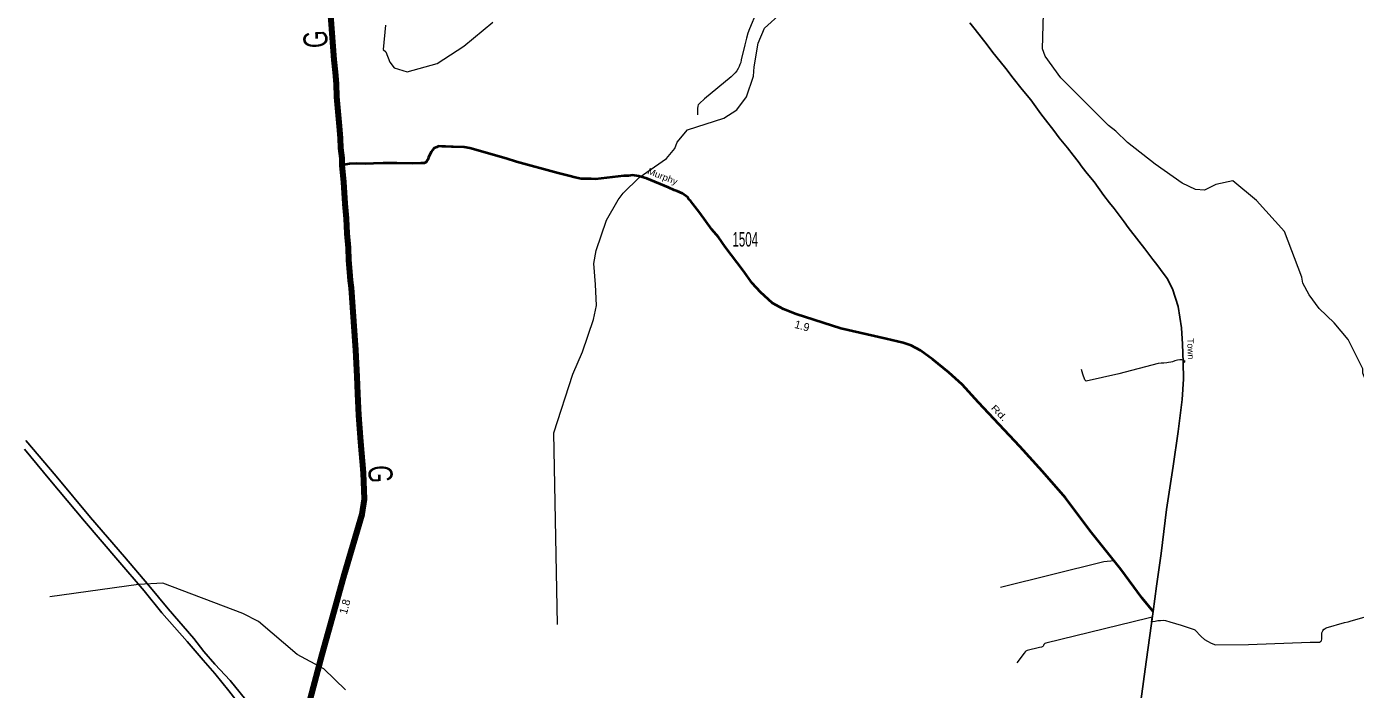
# Model space of a CAD drawing. Extents: x 676362 to 747233, y 58102 to 109454.
# Drawn here: x 707774 to 711924, y 96370 to 98440 of the extents above; entities that cross this region are included whole.
import ezdxf
from ezdxf.enums import TextEntityAlignment as Align

# ---------------------------------------------------------------- set-up
doc = ezdxf.new("R2010")
doc.units = 0
doc.header["$LTSCALE"] = 10
doc.linetypes.add('DASH_DOUBLE_DOT', pattern=[9.2, 5, -1.2, 0.3, -1.2, 0.3, -1.2])
for name, color, linetype, lineweight in [('11', 7, 'Continuous', 40), ('17', 7, 'Continuous', 40), ('27', 7, 'Continuous', 25), ('28', 7, 'Continuous', 120), ('32', 7, 'Continuous', 25), ('35', 7, 'Continuous', 13), ('59', 7, 'DASH_DOUBLE_DOT', 13), ('8', 7, 'Continuous', 25)]:
    doc.layers.add(name, color=color, linetype=linetype, lineweight=lineweight)
doc.layers.add('22', color=7, linetype='Continuous')

msp = doc.modelspace()

# ---------------------------------------------------------------- linework, layer by layer
at = {"layer": '27'}
for points in [[(708609.9, 96154.93), (708570.79, 96203.19), (708548.63, 96229.93), (708473.03, 96320.92), (708410.46, 96397.55), (708362.23, 96449.07), (708327.68, 96488.21), (708296.4, 96528.64), (708216.88, 96621.58), (708156.27, 96694.95), (708080.66, 96783.98), (707974.43, 96906.27), (707866.88, 97035.73), (707771.73, 97146.93)], [(707767.82, 97120.19), (707846.68, 97024.64), (707955.52, 96895.83), (708059.81, 96773.54), (708141.93, 96678), (708197.33, 96609.19), (708276.19, 96519.84), (708326.38, 96460.81), (708362.23, 96419.72), (708406.55, 96365.59), (708445.65, 96314.72), (708490.62, 96266.78), (708547.98, 96198.63), (708602.73, 96132.1)]]:
    msp.add_lwpolyline(points, dxfattribs=at)
at = {"layer": '28'}
for points in [[(708760.02, 98007.24), (708760.37, 98028.66), (708756.03, 98059.59), (708754.77, 98091.25), (708752.09, 98128.35), (708742.94, 98220.01), (708741.91, 98260.78), (708738.66, 98297.26), (708735.33, 98335.54), (708731.78, 98376.91), (708726.06, 98460.21), (708721.84, 98505.75), (708717.11, 98561.68), (708713.52, 98606.65), (708710.62, 98649.24), (708707.96, 98685.75), (708702.05, 98756.23), (708698.27, 98790.79), (708697.28, 98815.76), (708696.06, 98846.22), (708695.7, 98855.3)], [(708660.76, 96341.62), (708697.8, 96479.03), (708730.2, 96594.56), (708767.33, 96729.57), (708822.17, 96917.21), (708830.2, 96964.24), (708827.02, 97046.54), (708818.69, 97142.73), (708812.44, 97226.71), (708808.69, 97293.08), (708806.35, 97346.7), (708803.15, 97429.6), (708793.23, 97563.04), (708789.59, 97624.21), (708785.89, 97646.77), (708783.6, 97674.08), (708780.95, 97710.59), (708780.02, 97748.96), (708775.82, 97793.91), (708773.38, 97840.12), (708769.64, 97886.29), (708765.17, 97953.23), (708760.02, 98007.24)]]:
    msp.add_lwpolyline(points, dxfattribs=at)
at = {"layer": '32'}
for points in [[(710719.74, 98451.3), (710736.99, 98430.08), (710755.64, 98406.42), (710773.71, 98382.13), (710791.73, 98359.04), (710814.77, 98330.65), (710832.77, 98308.27), (710855.88, 98278.08), (710883.48, 98243.17), (710910.38, 98210.73), (710942.01, 98167.48), (710956.77, 98148.56), (710981.92, 98114.76), (710999.34, 98091.74), (711024.9, 98060.45), (711042.9, 98037.97), (711058.3, 98017.87), (711071.22, 98000.08), (711086.7, 97980.6), (711107.84, 97954.53), (711138.72, 97912.55), (711156.15, 97889.44), (711170.88, 97871.12), (711201.85, 97829.64), (711214.73, 97812.45), (711248.14, 97769.87), (711266.11, 97745.68), (711291.84, 97712.5), (711304.05, 97697.18), (711315.7, 97681.14), (711336.47, 97652.46), (711352.93, 97620.41), (711370.51, 97565.69), (711380.96, 97499.39), (711384.4, 97448.21), (711386.23, 97392.17), (711387.35, 97339.1), (711383.1, 97275.11), (711370.66, 97175.68), (711354.68, 97067.01), (711334.68, 96931.47), (711317.12, 96794.84), (711303.5, 96692.26), (711292.06, 96612.98)], [(711164.07, 95500.05), (711160.84, 95583.55), (711160.71, 95662.17), (711163.16, 95708.48), (711181.55, 95829.35), (711204.36, 95989.9), (711232.36, 96180.88), (711254.01, 96332.88), (711271.1, 96456.1), (711292.06, 96612.98)]]:
    msp.add_lwpolyline(points, dxfattribs=at)
at = {"layer": '32', "lineweight": 40}
for points in [[(709106.68, 98064.08), (709101.04, 98064.15), (709082.72, 98064.62), (709071.7, 98064.88), (709061.27, 98065.66), (709055.25, 98063.52), (709047.48, 98060.21), (709041.63, 98053.88), (709037.66, 98048.22), (709029.75, 98030.8), (709027.62, 98024.01), (709022.44, 98015.9), (709015.85, 98013.24), (709005.46, 98012.82), (708979.87, 98012.4), (708930.44, 98012.83), (708888.42, 98013.06), (708857.96, 98011.84), (708832.97, 98011.45), (708804.94, 98012.13), (708782.97, 98011.25), (708760.02, 98007.24)], [(711292.06, 96612.98), (711258.19, 96654.65), (711191.45, 96745.41), (711095.85, 96865.14), (711019.23, 96968.01), (710946.54, 97050.14), (710876.21, 97128.16), (710747.49, 97265.76), (710695.84, 97321.92), (710654.61, 97359.99), (710605.01, 97400.02), (710566.06, 97428.48), (710536.73, 97444.11), (710511.72, 97451.82), (710458.59, 97464.7), (710316.87, 97496.86), (710177.46, 97541.22), (710137.71, 97557.24), (710103.34, 97576.37), (710065.89, 97610.19), (710040.57, 97637.99), (710012.17, 97677.97), (709955.53, 97751.33), (709934.82, 97781.61), (709914.32, 97806.4), (709876.86, 97857.92), (709847.97, 97895.18), (709842.88, 97899.88), (709838.42, 97906.4), (709823.25, 97918), (709805.94, 97925.81), (709796.6, 97929.14), (709779.26, 97937.55), (709711.66, 97964.77), (709686.35, 97972.26), (709666.73, 97975.18), (709654, 97973.47), (709639.99, 97973.51), (709550.78, 97963.25), (709537.95, 97963.94), (709506.22, 97964.47), (709487.77, 97968.04), (709467.43, 97973.93), (709434.21, 97981.71), (709304.05, 98017.43), (709271.94, 98027.65), (709158.53, 98059.74), (709141.28, 98063.35), (709106.68, 98064.08)]]:
    msp.add_lwpolyline(points, dxfattribs=at)
at = {"layer": '35'}
for points in [[(710053.69, 98484.39), (710031.81, 98432.48), (710027.06, 98418.93), (710022.75, 98403.43), (710017.62, 98382.23), (710006.44, 98335.34), (710004.44, 98327.38), (710002.25, 98321.06), (709999.62, 98314.48), (709996.81, 98308.74), (709992.12, 98301.28), (709987.25, 98295.4), (709981.44, 98288.84), (709974.25, 98282.42), (709891.69, 98214.34), (709875.75, 98199.62), (709871.75, 98195.03), (709870.5, 98191.31), (709869.44, 98183.69), (709869.44, 98164.18)], [(711389.69, 97397.09), (711382, 97398.52), (711376, 97398.62), (711368.38, 97397.72), (711360.12, 97395.7), (711352.75, 97392.88), (711347.69, 97391.53), (711340.75, 97390.29), (711334.88, 97390.16), (711326.06, 97388.93), (711317.5, 97388.62), (711308.12, 97387.07), (711185.5, 97355.12), (711083.12, 97332.3), (711079.25, 97336.99), (711072.44, 97354.05), (711069.06, 97368.99)], [(711390.69, 97390.35), (711391, 97394.27), (711391.19, 97396.84)], [(711170.62, 96771.28), (711138.12, 96767.94), (710815.38, 96688.16)], [(711289.31, 96595.28), (711276.94, 96592.58), (710956.94, 96514.75), (710954.38, 96513.58), (710953.06, 96512.41), (710951.38, 96509.89), (710950.5, 96507.59), (710949.31, 96505.24), (710947.94, 96504.02), (710946.19, 96502.92), (710944.31, 96502.36), (710937.31, 96500.88), (710898.81, 96491.91), (710895.12, 96489.94), (710892.81, 96487.63), (710889.75, 96483.59), (710866.75, 96452.71)], [(711287.25, 96580.88), (711291.31, 96582.15), (711298.56, 96583.5), (711307.56, 96585.06), (711315.06, 96585.46), (711325.06, 96585.76), (711331.31, 96584.78), (711344.62, 96581.17), (711380, 96570.4), (711414.69, 96558.73), (711420.88, 96556.75), (711421, 96556.69), (711422.31, 96555.59), (711442.19, 96535.48), (711452.56, 96525.97), (711461.75, 96520.42), (711473.81, 96513.95), (711487.06, 96509.14), (711590.19, 96510.7), (711782.75, 96517.31), (711793, 96517.31), (711811.69, 96517.87), (711814.81, 96519.13), (711817.19, 96521.09), (711818.19, 96522.88), (711819.31, 96526.51), (711819.69, 96546.8), (711822.19, 96552.5), (711825.94, 96558.06), (711826.75, 96558.62), (711832.69, 96562.09), (711890, 96578.43), (711901.12, 96581.38), (711910.38, 96583.99), (711973.75, 96601.55)], [(711287.25, 96580.88), (711288.12, 96586.38), (711288.25, 96587.66), (711288.5, 96589.27), (711289.31, 96595.28)]]:
    msp.add_lwpolyline(points, dxfattribs=at)
at = {"layer": '59', "linetype": 'Continuous'}
for points in [[(711756.69, 97657.6), (711702.44, 97799.22), (711615.25, 97896.76), (711540.88, 97957.81), (711487.88, 97946.69), (711452.5, 97928.27), (711424.44, 97931.16), (711383.62, 97950.53), (711299.19, 98010.18), (711212.31, 98077.73), (711176.38, 98113.3), (711153.19, 98130.39), (711004.44, 98279.5), (710955.38, 98347.57), (710947.44, 98370.27), (710951.12, 98517.45)], [(709550.69, 97633.98), (709545.62, 97700.19), (709552.94, 97740.48), (709584.94, 97834.78), (709622.12, 97898.3), (709637.38, 97918.89), (709687.38, 97967.91), (709773.31, 98027.34), (709798.31, 98058.36), (709805.62, 98078.65), (709838.25, 98116.96), (709952.25, 98153.52), (709992.5, 98179.14), (710022.38, 98220.34), (710044.62, 98284.24), (710046.75, 98314.34), (710058.94, 98387.84), (710078.44, 98434.62), (710131.5, 98482.75)], [(708895.5, 98444.45), (708888.5, 98368.18), (708896.44, 98360.48), (708909.25, 98327.98), (708922.31, 98310.49), (708962.88, 98298.11), (709056.75, 98323.87), (709139.94, 98378.2), (709230.5, 98452.82)], [(712792.81, 96907.45), (712726.88, 96919.78), (712521.12, 96930.59), (712465.38, 96942.36), (712340.38, 96989.39), (712299.56, 96993.77), (712210.88, 96980.23), (712147.44, 96981.7), (712030.44, 97019.03), (712012.44, 97039.32), (712006.94, 97064.12), (712006, 97156.1), (711987.12, 97259.4), (711976.75, 97274.98), (711974, 97302.87), (711966.12, 97310.56), (711947.81, 97357.85), (711947.81, 97370.86), (711901.19, 97462.02), (711857.31, 97514.3), (711811.25, 97559.46), (711780.19, 97602.25), (711759.44, 97638.43), (711756.69, 97657.6)], [(709432.88, 96572.37), (709421.25, 97171.07), (709480.12, 97354.48), (709510, 97423.69), (709544.44, 97525.07), (709554.19, 97568.48), (709550.69, 97633.98)], [(708769.88, 96368.88), (708703.12, 96434.25), (708619, 96478.9), (708498.31, 96582.12), (708449.88, 96607.19), (708200.25, 96701.26), (708124, 96697.22), (707847.56, 96659.2)]]:
    msp.add_lwpolyline(points, dxfattribs=at)

# ---------------------------------------------------------------- texts
at = {"layer": '11'}
for s, rotation, width, p in [('Murphy', 338.906, 1.1, (709757.08, 97962.65)), ('Rd.', 313.095, 1.4, (710804.78, 97226.49))]:
    msp.add_text(s, height=20, rotation=rotation, dxfattribs=dict(at, width=width)).set_placement(p, align=Align.CENTER)
msp.add_text('Town', height=20, rotation=271.874, dxfattribs=at).set_placement((711399.9, 97433.11), align=Align.CENTER)
at = {"layer": '17'}
for s, rotation, p in [('1.9', 344.429, (710192.88, 97493.07)), ('1.8', 74.916, (708780.34, 96625.1))]:
    msp.add_text(s, height=25, rotation=rotation, dxfattribs=at).set_placement(p, align=Align.CENTER)
at = {"layer": '22', "width": 0.7}
for rotation, p in [(92.888, (708713.98, 98401.81)), (272.213, (708842.25, 97041))]:
    msp.add_text('G', height=75, rotation=rotation, dxfattribs=at).set_placement(p, align=Align.CENTER)
at = {"layer": '8', "width": 0.6}
msp.add_text('1504', height=45, dxfattribs=at).set_placement((710018.74, 97752.72), align=Align.CENTER)

doc.saveas('drawing.dxf')
